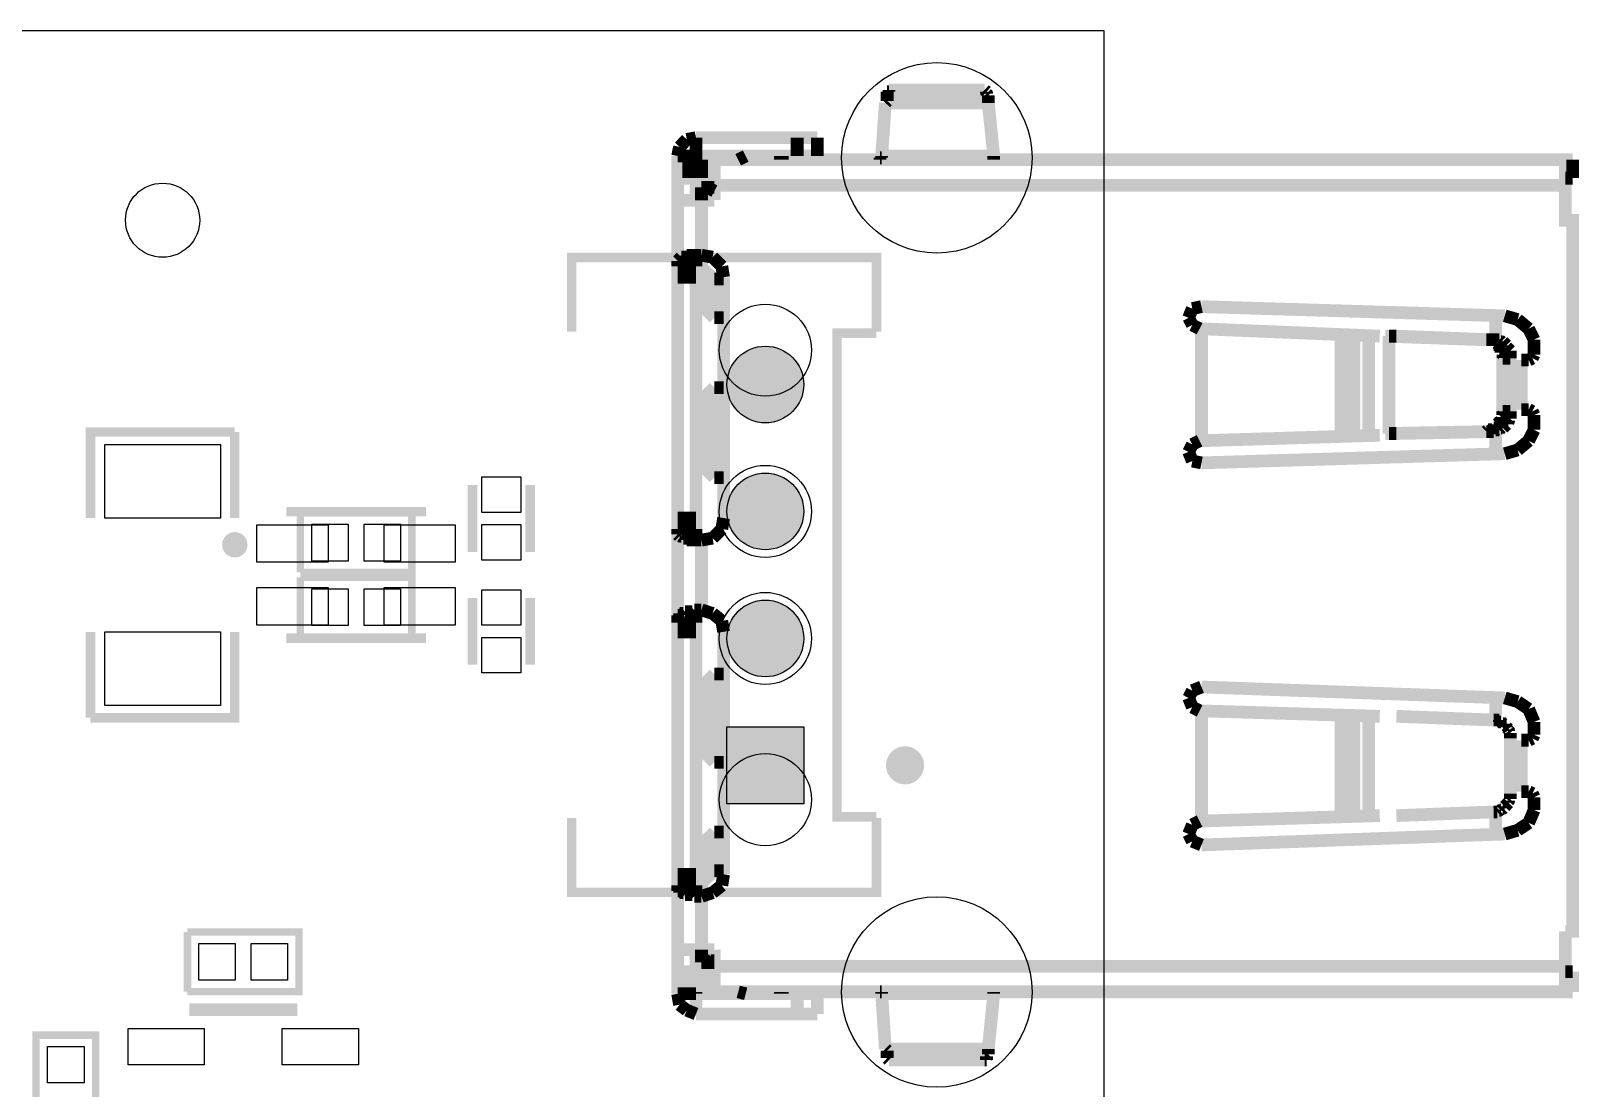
# Model space of a CAD drawing. Extents: x 0 to 145, y 0 to 99.
# Drawn here: x 121.12 to 145.5, y 81.32 to 97.98 of the extents above; entities that cross this region are included whole.
import ezdxf

# ---------------------------------------------------------------- set-up
doc = ezdxf.new("R2010")
doc.units = 0
doc.header["$MEASUREMENT"] = 0
doc.layers.get('0').update_dxf_attribs({"linetype": 'CONTINUOUS'})
for name, color, linetype in [('OUTLINE', 7, 'CONTINUOUS'), ('SILKSCREEN_TOP', 7, 'CONTINUOUS'), ('SOLDERMASK_BOTTOM', 231, 'CONTINUOUS'), ('SOLDERMASK_TOP', 94, 'CONTINUOUS')]:
    doc.layers.add(name, color=color, linetype=linetype)

msp = doc.modelspace()

# ---------------------------------------------------------------- hatches: boundary and pattern name
at = {"linetype": 'Continuous'}
h = msp.add_hatch(color=256, dxfattribs=at)
h.set_gradient(color1=(0, 255, 255), color2=(0, 255, 255), tint=1)
edge = h.paths.add_edge_path()
edge.add_arc((132.68198, 92.40774), 0.60452, 0, 360)
edge = h.paths.add_edge_path()
edge.add_arc((132.68198, 90.40876), 0.60452, 0, 360)
edge = h.paths.add_edge_path()
edge.add_arc((132.68198, 88.40724), 0.60452, 0, 360)
h.paths.add_polyline_path([(132.07746, 85.80374), (132.07746, 87.01278), (133.2865, 87.01278), (133.2865, 85.80374)])
edge = h.paths.add_edge_path()
edge.add_arc((132.68198, 73.89876), 0.60452, 0, 360)
edge = h.paths.add_edge_path()
edge.add_arc((132.68198, 75.89774), 0.60452, 0, 360)
edge = h.paths.add_edge_path()
edge.add_arc((132.68198, 71.89724), 0.60452, 0, 360)
h.paths.add_polyline_path([(132.07746, 69.29374), (132.07746, 70.50278), (133.2865, 70.50278), (133.2865, 69.29374)])
edge = h.paths.add_edge_path()
edge.add_arc((132.68198, 59.38774), 0.60452, 0, 360)
h.paths.add_polyline_path([(132.07746, 52.78374), (132.07746, 53.99278), (133.2865, 53.99278), (133.2865, 52.78374)])

# ---------------------------------------------------------------- linework, layer by layer
at = {"layer": 'OUTLINE'}
msp.add_lwpolyline([(0.01778, 97.97796), (0.01778, -0.02286), (138.01852, -0.02286), (138.01852, 97.97796)], close=True, dxfattribs=at)
at = {"layer": 'SILKSCREEN_TOP'}
for points, const_width in [([(134.59968, 97.02038), (134.59968, 96.8756)], 0.20066), ([(134.63016, 97.02038), (134.59968, 97.02038)], 0.20066), ([(136.13638, 97.04832), (134.63016, 97.04832)], 0.20066), ([(134.63016, 97.04832), (134.63016, 97.02038)], 0.20066), ([(136.16432, 97.02038), (136.13384, 97.04832)], 0.20066), ([(136.16432, 96.9899), (136.16432, 97.02038)], 0.20066), ([(136.19226, 96.96196), (136.16432, 96.9899)], 0.20066), ([(136.19226, 96.84512), (136.19226, 96.96196)], 0.20066), ([(134.51332, 96.00692), (134.57174, 96.84512)], 0.20066), ([(134.59968, 96.8756), (134.57174, 96.84512)], 0.20066), ([(134.57174, 96.84512), (136.19226, 96.84512)], 0.20066), ([(136.27862, 96.00692), (136.19226, 96.84512)], 0.20066), ([(131.445, 96.26854), (131.3307, 96.1517)], 0.20066), ([(131.58978, 96.29648), (131.445, 96.26854)], 0.20066), ([(133.49986, 96.29648), (131.58978, 96.29648)], 0.20066), ([(131.58978, 96.29648), (131.58978, 96.00692)], 0.20066), ([(133.18236, 96.00692), (133.18236, 96.29648)], 0.20066), ([(133.49986, 96.00692), (133.49986, 96.29648)], 0.20066), ([(131.3307, 96.1517), (131.30022, 96.00692)], 0.20066), ([(131.30022, 96.00692), (131.30022, 82.80908)], 0.20066), ([(131.30022, 96.00692), (131.58978, 96.00692)], 0.20066), ([(145.39468, 95.9485), (131.30022, 95.9485)], 0.20066), ([(131.47548, 95.9485), (131.47548, 95.65894)], 0.20066), ([(133.49986, 96.00692), (131.58978, 96.00692)], 0.20066), ([(131.58978, 96.00692), (131.58978, 95.9485)], 0.20066), ([(131.67614, 95.65894), (131.67614, 95.9485)], 0.20066), ([(131.87934, 95.9485), (131.87934, 95.3135)], 0.20066), ([(132.25526, 95.9485), (132.3721, 96.00692)], 0.20066), ([(132.92074, 95.9485), (132.92074, 96.00692)], 0.20066), ([(132.95122, 95.9485), (132.95122, 96.00692)], 0.20066), ([(134.48538, 95.97898), (134.48538, 95.9485)], 0.20066), ([(134.51332, 95.97898), (134.48538, 95.97898)], 0.20066), ([(134.51332, 96.00692), (136.27862, 96.00692)], 0.20066), ([(134.51332, 96.00692), (134.51332, 95.97898)], 0.20066), ([(136.27862, 95.9485), (136.27862, 96.00692)], 0.20066), ([(145.28038, 83.7946), (145.39468, 83.7946), (145.39468, 94.99346), (145.28038, 94.99346), (145.28038, 95.9485)], 0.20066), ([(145.39468, 95.9485), (145.39468, 95.65894)], 0.20066), ([(131.30022, 95.65894), (131.87934, 95.65894)], 0.20066), ([(131.58978, 95.65894), (131.58978, 95.3135)], 0.20066), ([(131.67614, 95.31096), (131.67614, 95.51416)], 0.20066), ([(131.67614, 95.51416), (131.87934, 95.51416)], 0.20066), ([(131.82092, 95.48622), (131.67614, 95.51416)], 0.20066), ([(131.87934, 95.45574), (131.82092, 95.48622)], 0.20066), ([(131.87934, 95.54464), (145.28038, 95.54464)], 0.20066), ([(145.28038, 95.65894), (145.39468, 95.65894)], 0.20066), ([(131.30022, 95.31096), (131.87934, 95.31096)], 0.20066), ([(131.67614, 95.31096), (131.67614, 94.44482)], 0.20066), ([(134.43204, 93.23832), (134.43204, 94.40926), (129.63144, 94.40926), (129.63144, 93.23832)], 0.14986), ([(131.30022, 94.35592), (131.35864, 94.41434)], 0.20066), ([(131.30022, 94.26956), (131.30022, 94.35592)], 0.20066), ([(131.58978, 94.26956), (131.30022, 94.26956)], 0.20066), ([(131.35864, 94.41434), (131.445, 94.41434)], 0.20066), ([(131.445, 94.44482), (131.67614, 94.44482)], 0.20066), ([(131.445, 94.41434), (131.445, 94.44482)], 0.20066), ([(131.58978, 94.3864), (131.62026, 94.41434)], 0.20066), ([(131.58978, 94.26956), (131.58978, 94.3864)], 0.20066), ([(131.58978, 94.26956), (131.58978, 90.1319)], 0.20066), ([(131.62026, 94.44482), (131.67614, 94.44482)], 0.20066), ([(131.62026, 94.41434), (131.62026, 94.44482)], 0.20066), ([(131.67614, 93.6625), (131.67614, 94.44482)], 0.20066), ([(131.8514, 94.41434), (131.67614, 94.44482)], 0.20066), ([(131.87934, 94.0689), (131.67614, 94.24162)], 0.20066), ([(131.99618, 94.26956), (131.8514, 94.41434)], 0.20066), ([(132.02412, 94.09684), (131.99618, 94.26956)], 0.20066), ([(131.30022, 94.09684), (131.58978, 94.09684)], 0.20066), ([(131.87934, 94.0689), (131.87934, 93.4593)], 0.20066), ([(132.02412, 94.0689), (131.87934, 94.0689)], 0.20066), ([(132.02412, 90.30462), (132.02412, 94.09684)], 0.20066), ([(131.87934, 93.4593), (131.67614, 93.6625)], 0.20066), ([(139.40536, 93.60408), (139.34694, 93.4593)], 0.20066), ([(139.55014, 93.63456), (139.40536, 93.60408)], 0.20066), ([(144.32534, 93.48978), (139.55014, 93.63456)], 0.20066), ([(131.87934, 93.4593), (132.02412, 93.4593)], 0.20066), ([(139.34694, 93.4593), (139.40536, 93.345)], 0.20066), ([(139.40536, 93.345), (139.51966, 93.28658)], 0.20066), ([(139.51966, 93.28658), (142.35684, 93.16974)], 0.20066), ([(139.55014, 91.52128), (139.55014, 93.28658)], 0.20066), ([(144.18056, 93.48978), (144.18056, 93.11386)], 0.20066), ([(144.52854, 93.43136), (144.32534, 93.48978)], 0.20066), ([(144.70126, 93.28658), (144.52854, 93.43136)], 0.20066), ([(144.78762, 93.11386), (144.70126, 93.28658)], 0.20066), ([(134.43204, 93.218), (133.80974, 93.218), (133.80974, 85.598), (134.43204, 85.598)], 0.14986), ([(141.74978, 91.60764), (141.74978, 93.20022)], 0.20066), ([(141.95298, 91.60764), (141.95298, 93.20022)], 0.20066), ([(142.18412, 91.60764), (142.18412, 93.20022)], 0.20066), ([(142.4432, 93.16974), (144.03578, 93.11132)], 0.20066), ([(142.50162, 91.63558), (142.50162, 93.16974)], 0.20066), ([(142.50162, 93.16974), (142.61846, 93.16974)], 0.20066), ([(142.61846, 93.16974), (144.15262, 93.11132)], 0.20066), ([(144.03578, 93.11386), (144.12214, 93.11386)], 0.20066), ([(144.15262, 93.11386), (144.03578, 93.11386)], 0.20066), ([(144.12214, 93.11386), (144.15262, 93.08338)], 0.20066), ([(144.23898, 93.11132), (144.15262, 93.11132)], 0.20066), ([(144.15262, 93.08338), (144.18056, 93.08338)], 0.20066), ([(144.18056, 93.08338), (144.18056, 93.05544)], 0.20066), ([(144.18056, 93.05544), (144.2085, 93.05544)], 0.20066), ([(144.2085, 93.05544), (144.2085, 93.02496)], 0.20066), ([(144.2085, 93.02496), (144.23898, 92.99702)], 0.20066), ([(144.26692, 93.08338), (144.23898, 93.11132)], 0.20066), ([(144.29486, 93.08338), (144.26692, 93.08338)], 0.20066), ([(144.35328, 93.02496), (144.29486, 93.08338)], 0.20066), ([(144.35328, 92.99702), (144.35328, 93.02496)], 0.20066), ([(144.78762, 92.88018), (144.78762, 93.11386)], 0.20066), ([(144.23898, 92.99702), (144.23898, 92.96908)], 0.20066), ([(144.23898, 92.96908), (144.26692, 92.96908)], 0.20066), ([(144.26692, 92.96908), (144.26692, 92.91066)], 0.20066), ([(144.26692, 92.91066), (144.2974, 92.88018)], 0.20066), ([(144.29486, 91.98356), (144.29486, 92.8243)], 0.20066), ([(144.4117, 92.82176), (144.29486, 92.82176)], 0.20066), ([(144.2974, 92.88018), (144.2974, 92.8243)], 0.20066), ([(144.4117, 92.9386), (144.35328, 92.99702)], 0.20066), ([(144.4117, 92.82176), (144.4117, 92.9386)], 0.20066), ([(144.4117, 91.98356), (144.4117, 92.8243)], 0.20066), ([(144.58696, 92.79382), (144.58696, 92.0115)], 0.20066), ([(144.58696, 92.79382), (144.70126, 92.79382)], 0.20066), ([(144.70126, 92.79382), (144.75968, 92.82176)], 0.20066), ([(144.75968, 92.82176), (144.78762, 92.88018)], 0.20066), ([(131.67614, 92.15882), (131.87934, 92.35948)], 0.20066), ([(131.87934, 92.35948), (131.87934, 90.94216)], 0.20066), ([(131.87934, 92.35948), (132.02412, 92.35948)], 0.20066), ([(131.67614, 92.15628), (131.67614, 91.14536)], 0.20066), ([(144.26692, 91.83878), (144.2085, 91.78036)], 0.20066), ([(144.29486, 91.92514), (144.26692, 91.8972)], 0.20066), ([(144.26692, 91.8972), (144.26692, 91.83878)], 0.20066), ([(144.4117, 91.98356), (144.29486, 91.98356)], 0.20066), ([(144.29486, 91.98356), (144.29486, 91.92514)], 0.20066), ([(144.35328, 91.78036), (144.35328, 91.81084)], 0.20066), ([(144.35328, 91.81084), (144.38376, 91.81084)], 0.20066), ([(144.38376, 91.83878), (144.4117, 91.86926)], 0.20066), ([(144.38376, 91.81084), (144.38376, 91.83878)], 0.20066), ([(144.4117, 91.86926), (144.4117, 91.98356)], 0.20066), ([(144.58696, 92.0115), (144.70126, 92.0115)], 0.20066), ([(144.75968, 91.98356), (144.70126, 92.0115)], 0.20066), ([(144.78762, 91.92514), (144.75968, 91.98356)], 0.20066), ([(144.78762, 91.694), (144.78762, 91.92514)], 0.20066), ([(122.05462, 90.30716), (122.05462, 91.65844), (124.32538, 91.65844)], 0.14986), ([(124.32538, 90.30716), (124.32538, 91.65844)], 0.14986), ([(142.35684, 91.60764), (139.51966, 91.52128)], 0.20066), ([(142.4432, 91.63558), (144.03578, 91.66606)], 0.20066), ([(142.50162, 91.63558), (142.61846, 91.63558)], 0.20066), ([(142.61846, 91.63558), (144.15262, 91.66606)], 0.20066), ([(144.06372, 91.694), (144.03578, 91.66606)], 0.20066), ([(144.15262, 91.66606), (144.03578, 91.66606)], 0.20066), ([(144.12214, 91.694), (144.06372, 91.694)], 0.20066), ([(144.15262, 91.72448), (144.12214, 91.694)], 0.20066), ([(144.18056, 91.72448), (144.15262, 91.72448)], 0.20066), ([(144.15262, 91.66606), (144.18056, 91.694)], 0.20066), ([(144.18056, 91.75242), (144.18056, 91.72448)], 0.20066), ([(144.2085, 91.75242), (144.18056, 91.75242)], 0.20066), ([(144.18056, 91.694), (144.18056, 91.31808)], 0.20066), ([(144.18056, 91.694), (144.23898, 91.694)], 0.20066), ([(144.2085, 91.78036), (144.2085, 91.75242)], 0.20066), ([(144.23898, 91.694), (144.26692, 91.72448)], 0.20066), ([(144.26692, 91.72448), (144.29486, 91.72448)], 0.20066), ([(144.29486, 91.72448), (144.35328, 91.78036)], 0.20066), ([(144.70126, 91.52128), (144.78762, 91.694)], 0.20066), ([(139.40536, 91.46286), (139.34694, 91.34602)], 0.20066), ([(139.34694, 91.34602), (139.40536, 91.20124)], 0.20066), ([(139.51966, 91.52128), (139.40536, 91.46286)], 0.20066), ([(139.55014, 91.1733), (144.32534, 91.31808)], 0.20066), ([(144.32534, 91.31808), (144.52854, 91.3765)], 0.20066), ([(144.52854, 91.3765), (144.70126, 91.52128)], 0.20066), ([(131.67614, 91.14536), (131.87934, 90.94216)], 0.20066), ([(139.40536, 91.20124), (139.55014, 91.1733)], 0.20066), ([(131.87934, 90.94216), (132.02412, 90.94216)], 0.20066), ([(128.07188, 89.77122), (128.07188, 90.82278)], 0.1524), ([(128.97612, 89.77122), (128.97612, 90.82278)], 0.1524), ([(125.13818, 90.40368), (127.33782, 90.40368)], 0.14986), ([(125.35916, 90.3859), (125.35916, 89.4461)], 0.11938), ([(125.35916, 90.3859), (127.11684, 90.3859), (127.11684, 89.4461), (125.35916, 89.4461)], 0.11938), ([(131.30022, 90.30462), (131.58978, 90.30462)], 0.20066), ([(131.30022, 90.1319), (131.58978, 90.1319)], 0.20066), ([(131.30022, 90.04554), (131.30022, 90.1319)], 0.20066), ([(131.58978, 90.01506), (131.58978, 90.1319)], 0.20066), ([(131.8514, 89.98712), (131.99618, 90.1319)], 0.20066), ([(131.99618, 90.1319), (132.02412, 90.30462)], 0.20066), ([(131.3307, 90.01506), (131.30022, 90.04554)], 0.20066), ([(131.35864, 90.01506), (131.3307, 90.01506)], 0.20066), ([(131.38912, 89.98712), (131.35864, 90.01506)], 0.20066), ([(131.445, 89.98712), (131.38912, 89.98712)], 0.20066), ([(131.445, 89.95664), (131.445, 89.98712)], 0.20066), ([(131.67614, 89.95664), (131.445, 89.95664)], 0.20066), ([(131.62026, 89.98712), (131.58978, 90.01506)], 0.20066), ([(131.62026, 89.95664), (131.62026, 89.98712)], 0.20066), ([(131.67614, 89.95664), (131.62026, 89.95664)], 0.20066), ([(131.67614, 89.95664), (131.8514, 89.98712)], 0.20066), ([(131.67614, 89.95664), (131.67614, 88.85682)], 0.20066), ([(125.35916, 89.3699), (125.35916, 88.4301)], 0.11938), ([(125.35916, 89.3699), (127.11684, 89.3699), (127.11684, 88.4301), (125.35916, 88.4301)], 0.11938), ([(128.07188, 89.04478), (128.07188, 87.99322)], 0.1524), ([(128.97612, 89.04478), (128.97612, 87.99322)], 0.1524), ([(131.30022, 88.77046), (131.30022, 88.65616)], 0.20066), ([(131.3307, 88.77046), (131.30022, 88.77046)], 0.20066), ([(131.30022, 88.65616), (131.58978, 88.65616)], 0.20066), ([(131.3307, 88.80094), (131.3307, 88.77046)], 0.20066), ([(131.38912, 88.80094), (131.3307, 88.80094)], 0.20066), ([(131.41706, 88.82888), (131.38912, 88.80094)], 0.20066), ([(131.5339, 88.82888), (131.41706, 88.82888)], 0.20066), ([(131.56184, 88.85682), (131.5339, 88.82888)], 0.20066), ([(131.67614, 88.85682), (131.56184, 88.85682)], 0.20066), ([(131.58978, 88.80094), (131.58978, 88.65616)], 0.20066), ([(131.62026, 88.80094), (131.58978, 88.80094)], 0.20066), ([(131.58978, 88.65616), (131.58978, 84.51596)], 0.20066), ([(131.62026, 88.82888), (131.62026, 88.80094)], 0.20066), ([(131.6482, 88.82888), (131.62026, 88.82888)], 0.20066), ([(131.67614, 88.85682), (131.6482, 88.85682)], 0.20066), ([(131.6482, 88.85682), (131.6482, 88.82888)], 0.20066), ([(131.8514, 88.80094), (131.67614, 88.85682)], 0.20066), ([(131.99618, 88.6841), (131.8514, 88.80094)], 0.20066), ([(132.02412, 88.51138), (131.99618, 88.6841)], 0.20066), ([(124.32538, 88.50884), (124.32538, 87.15756), (122.05462, 87.15756)], 0.14986), ([(122.05462, 88.50884), (122.05462, 87.15756)], 0.14986), ([(131.30022, 88.51138), (131.58978, 88.51138)], 0.20066), ([(132.02412, 88.51138), (132.02412, 84.69122)], 0.20066), ([(125.13818, 88.41232), (127.33782, 88.41232)], 0.14986), ([(131.67614, 87.6427), (131.87934, 87.8459)], 0.20066), ([(131.87934, 86.45652), (131.87934, 87.8459)], 0.20066), ([(131.87934, 87.8459), (132.02412, 87.8459)], 0.20066), ([(131.67614, 86.65972), (131.67614, 87.6427)], 0.20066), ([(139.40536, 87.58428), (139.34694, 87.46998)], 0.20066), ([(139.34694, 87.46998), (139.40536, 87.3252)], 0.20066), ([(139.55014, 87.6427), (139.40536, 87.58428)], 0.20066), ([(139.55014, 87.6427), (144.32534, 87.46998)], 0.20066), ([(144.18056, 87.46998), (144.18056, 87.122)], 0.20066), ([(144.52854, 87.41156), (144.32534, 87.46998)], 0.20066), ([(139.40536, 87.3252), (139.51966, 87.26678)], 0.20066), ([(142.35684, 87.18042), (139.51966, 87.26678)], 0.20066), ([(139.55014, 87.26678), (139.55014, 85.52942)], 0.20066), ([(141.74978, 87.20836), (141.74978, 85.58784)], 0.20066), ([(141.95298, 87.20836), (141.95298, 85.61578)], 0.20066), ([(142.18412, 87.18042), (142.18412, 85.61578)], 0.20066), ([(142.61846, 87.18042), (144.15262, 87.122)], 0.20066), ([(144.70126, 87.29472), (144.52854, 87.41156)], 0.20066), ([(144.78762, 87.09152), (144.70126, 87.29472)], 0.20066), ([(144.15262, 87.122), (144.23898, 87.122)], 0.20066), ([(144.23898, 87.122), (144.23898, 87.09152)], 0.20066), ([(144.23898, 87.09152), (144.26692, 87.09152)], 0.20066), ([(144.26692, 87.09152), (144.2974, 87.06358)], 0.20066), ([(144.2974, 87.06358), (144.32534, 87.06358)], 0.20066), ([(144.32534, 87.06358), (144.32534, 87.03564)], 0.20066), ([(144.32534, 87.03564), (144.35328, 87.03564)], 0.20066), ([(144.35328, 87.03564), (144.35328, 87.00516)], 0.20066), ([(144.35328, 87.00516), (144.38376, 86.97722)], 0.20066), ([(144.38376, 86.97722), (144.38376, 86.94928)], 0.20066), ([(144.38376, 86.94928), (144.4117, 86.9188)], 0.20066), ([(144.78762, 86.89086), (144.78762, 87.09152)], 0.20066), ([(144.4117, 86.9188), (144.4117, 86.83244)], 0.20066), ([(144.4117, 86.83244), (144.4117, 85.96376)], 0.20066), ([(144.58696, 86.8045), (144.58696, 85.99424)], 0.20066), ([(144.58696, 86.8045), (144.70126, 86.8045)], 0.20066), ([(144.70126, 86.8045), (144.75968, 86.83244)], 0.20066), ([(144.75968, 86.83244), (144.78762, 86.89086)], 0.20066), ([(131.67614, 86.65972), (131.87934, 86.45652)], 0.20066), ([(131.87934, 86.45652), (132.02412, 86.45652)], 0.20066), ([(144.4117, 85.96376), (144.4117, 85.8774)], 0.20066), ([(144.58696, 85.99424), (144.70126, 85.99424)], 0.20066), ([(144.75968, 85.96376), (144.70126, 85.99424)], 0.20066), ([(144.78762, 85.90534), (144.75968, 85.96376)], 0.20066), ([(144.29486, 85.73262), (144.26692, 85.70214)], 0.20066), ([(144.32534, 85.73262), (144.29486, 85.73262)], 0.20066), ([(144.38376, 85.81898), (144.32534, 85.76056)], 0.20066), ([(144.32534, 85.76056), (144.32534, 85.73262)], 0.20066), ([(144.4117, 85.8774), (144.38376, 85.84946)], 0.20066), ([(144.38376, 85.84946), (144.38376, 85.81898)], 0.20066), ([(144.78762, 85.70468), (144.78762, 85.90534)], 0.20066), ([(129.63144, 85.57768), (129.63144, 84.40674), (134.43204, 84.40674), (134.43204, 85.57768)], 0.14986), ([(139.40536, 85.471), (139.34694, 85.32622)], 0.20066), ([(139.51966, 85.52942), (139.40536, 85.471)], 0.20066), ([(142.35684, 85.61578), (139.51966, 85.52942)], 0.20066), ([(142.61846, 85.61578), (144.15262, 85.6742)], 0.20066), ([(144.2085, 85.6742), (144.15262, 85.6742)], 0.20066), ([(144.18056, 85.6742), (144.18056, 85.32622)], 0.20066), ([(144.23898, 85.70214), (144.2085, 85.6742)], 0.20066), ([(144.26692, 85.70214), (144.23898, 85.70214)], 0.20066), ([(144.52854, 85.38464), (144.70126, 85.50148)], 0.20066), ([(144.70126, 85.50148), (144.78762, 85.70468)], 0.20066), ([(131.87934, 85.3567), (131.67614, 85.1535)], 0.20066), ([(131.87934, 84.74964), (131.87934, 85.3567)], 0.20066), ([(131.87934, 85.3567), (132.02412, 85.3567)], 0.20066), ([(139.34694, 85.32622), (139.40536, 85.21192)], 0.20066), ([(144.32534, 85.32622), (139.55014, 85.1535)], 0.20066), ([(144.32534, 85.32622), (144.52854, 85.38464)], 0.20066), ([(131.67868, 85.1535), (131.67868, 84.34324)], 0.20066), ([(139.40536, 85.21192), (139.55014, 85.1535)], 0.20066), ([(131.87934, 84.74964), (131.67614, 84.54644)], 0.20066), ([(132.02412, 84.74964), (131.87934, 84.74964)], 0.20066), ([(131.30022, 84.69122), (131.58978, 84.69122)], 0.20066), ([(131.30022, 84.51596), (131.58978, 84.51596)], 0.20066), ([(131.30022, 84.51596), (131.30022, 84.4296)], 0.20066), ([(131.58978, 84.51596), (131.58978, 84.40166)], 0.20066), ([(131.8514, 84.40166), (131.99618, 84.51596)], 0.20066), ([(131.99618, 84.51596), (132.02412, 84.69122)], 0.20066), ([(131.30022, 84.4296), (131.3307, 84.4296)], 0.20066), ([(131.3307, 84.4296), (131.3307, 84.40166)], 0.20066), ([(131.3307, 84.40166), (131.38912, 84.40166)], 0.20066), ([(131.38912, 84.40166), (131.41706, 84.37118)], 0.20066), ([(131.41706, 84.37118), (131.5339, 84.37118)], 0.20066), ([(131.5339, 84.37118), (131.56184, 84.34324)], 0.20066), ([(131.56184, 84.34324), (131.67614, 84.34324)], 0.20066), ([(131.58978, 84.40166), (131.62026, 84.40166)], 0.20066), ([(131.62026, 84.40166), (131.62026, 84.37118)], 0.20066), ([(131.62026, 84.37118), (131.6482, 84.37118)], 0.20066), ([(131.6482, 84.37118), (131.6482, 84.34324)], 0.20066), ([(131.6482, 84.34324), (131.67614, 84.34324)], 0.20066), ([(131.67614, 84.34324), (131.67614, 83.5025)], 0.20066), ([(131.67868, 84.34324), (131.8514, 84.40166)], 0.20066), ([(145.28038, 82.83956), (145.28038, 83.7946)], 0.20066), ([(123.58116, 83.7819), (123.58116, 82.8421)], 0.11938), ([(123.58116, 83.7819), (125.33884, 83.7819), (125.33884, 82.8421), (123.58116, 82.8421)], 0.11938), ([(131.30022, 83.50504), (131.87934, 83.50504)], 0.20066), ([(131.58978, 83.15706), (131.58978, 83.50504)], 0.20066), ([(131.67614, 83.50504), (131.67614, 83.30184)], 0.20066), ([(131.82092, 83.32978), (131.67614, 83.30184)], 0.20066), ([(131.67614, 83.30184), (131.87934, 83.30184)], 0.20066), ([(131.87934, 83.32978), (131.82092, 83.32978)], 0.20066), ([(131.87934, 82.83956), (131.87934, 83.5025)], 0.20066), ([(131.87934, 83.15706), (131.30022, 83.15706)], 0.20066), ([(131.47548, 83.15706), (131.47548, 82.83956)], 0.20066), ([(131.67614, 82.83956), (131.67614, 83.15706)], 0.20066), ([(131.87934, 83.24342), (145.28038, 83.24342)], 0.20066), ([(145.28038, 83.15706), (145.39468, 83.15706)], 0.20066), ([(145.39468, 82.83956), (145.39468, 83.15706)], 0.20066), ([(131.30022, 82.83956), (145.39468, 82.83956)], 0.20066), ([(131.30022, 82.80908), (131.58978, 82.80908)], 0.20066), ([(131.30022, 82.80908), (131.3307, 82.63636)], 0.20066), ([(131.58978, 82.80908), (131.58978, 82.83956)], 0.20066), ([(133.49986, 82.80908), (131.58978, 82.80908)], 0.20066), ([(131.58978, 82.49158), (131.58978, 82.80908)], 0.20066), ([(132.25526, 82.83956), (132.3721, 82.80908)], 0.20066), ([(132.92074, 82.83956), (132.92074, 82.80908)], 0.20066), ([(132.95122, 82.83956), (132.95122, 82.80908)], 0.20066), ([(133.18236, 82.80908), (133.18236, 82.49158)], 0.20066), ([(133.49986, 82.80908), (133.49986, 82.49158)], 0.20066), ([(134.51332, 82.83956), (134.48538, 82.83956)], 0.20066), ([(134.51332, 82.80908), (134.51332, 82.83956)], 0.20066), ([(134.51332, 82.80908), (136.27862, 82.80908)], 0.20066), ([(134.51332, 82.80908), (134.57174, 81.9404)], 0.20066), ([(136.27862, 82.80908), (136.19226, 81.9404)], 0.20066), ([(136.27862, 82.83956), (136.27862, 82.80908)], 0.20066), ([(125.3109, 82.56016), (123.6091, 82.56016)], 0.20066), ([(131.3307, 82.63636), (131.445, 82.55)], 0.20066), ([(131.445, 82.55), (131.58978, 82.49158)], 0.20066), ([(133.49986, 82.49158), (131.58978, 82.49158)], 0.20066), ([(121.1961, 80.40116), (121.1961, 82.15884), (122.1359, 82.15884), (122.1359, 80.40116)], 0.11938), ([(134.57174, 81.9404), (136.19226, 81.9404)], 0.20066), ([(134.59968, 81.91246), (134.57174, 81.9404)], 0.20066), ([(134.59968, 81.79562), (134.59968, 81.91246)], 0.20066), ([(136.19226, 81.85404), (136.16432, 81.8261)], 0.20066), ([(136.16432, 81.8261), (136.16432, 81.76768)], 0.20066), ([(136.19226, 81.9404), (136.19226, 81.85404)], 0.20066), ([(134.63016, 81.76768), (134.59968, 81.79562)], 0.20066), ([(136.13384, 81.76768), (134.63016, 81.76768)], 0.20066), ([(136.16432, 81.76768), (136.13384, 81.76768)], 0.20066)]:
    msp.add_lwpolyline(points, dxfattribs=dict(at, const_width=const_width))
for points, const_width in [([(124.42698, 89.88298, 1.000202), (124.22886, 89.88298, 0.999798), (124.42698, 89.88298)], 0.20066), ([(135.03148, 86.40826, 0.998267), (134.73176, 86.40826, 1.001736), (135.03148, 86.40826)], 0.29972)]:
    msp.add_lwpolyline(points, format="xyb", dxfattribs=dict(at, const_width=const_width))
at = {"layer": 'SOLDERMASK_BOTTOM'}
msp.add_lwpolyline([(132.07746, 85.80374), (132.07746, 87.01278), (133.2865, 87.01278), (133.2865, 85.80374)], close=True, dxfattribs=at)
for centre, radius in [((135.382, 95.97898), 1.49987), ((132.68198, 92.94876), 0.72517), ((132.68198, 92.40774), 0.60452), ((132.68198, 90.40876), 0.72517), ((132.68198, 90.40876), 0.60452), ((132.68198, 88.40724), 0.72517), ((132.68198, 88.40724), 0.60452), ((132.68198, 85.86724), 0.72517), ((135.382, 82.83702), 1.49987)]:
    msp.add_circle(centre, radius, dxfattribs=at)
at = {"layer": 'SOLDERMASK_TOP'}
for points in [[(124.10059, 90.30335), (122.27941, 90.30335), (122.27941, 91.46413), (124.10059, 91.46413)], [(128.8288, 90.39352), (128.2192, 90.39352), (128.2192, 90.95232), (128.8288, 90.95232)], [(124.6759, 89.60866), (124.6759, 90.19794), (125.79604, 90.19794), (125.79604, 89.60866)], [(126.11354, 90.20556), (126.11354, 89.62644), (125.5395, 89.62644), (125.5395, 90.20556)], [(126.36246, 89.62644), (126.36246, 90.20556), (126.9365, 90.20556), (126.9365, 89.62644)], [(126.67742, 89.60866), (126.67742, 90.19794), (127.79756, 90.19794), (127.79756, 89.60866)], [(128.8288, 89.64168), (128.2192, 89.64168), (128.2192, 90.20048), (128.8288, 90.20048)], [(124.6759, 88.61806), (124.6759, 89.20734), (125.79604, 89.20734), (125.79604, 88.61806)], [(126.11354, 89.18956), (126.11354, 88.61044), (125.5395, 88.61044), (125.5395, 89.18956)], [(126.36246, 88.61044), (126.36246, 89.18956), (126.9365, 89.18956), (126.9365, 88.61044)], [(126.67742, 88.61806), (126.67742, 89.20734), (127.79756, 89.20734), (127.79756, 88.61806)], [(128.2192, 89.17432), (128.8288, 89.17432), (128.8288, 88.61552), (128.2192, 88.61552)], [(124.10059, 87.35187), (122.27941, 87.35187), (122.27941, 88.51265), (124.10059, 88.51265)], [(128.2192, 88.42248), (128.8288, 88.42248), (128.8288, 87.86368), (128.2192, 87.86368)], [(132.07746, 85.80374), (132.07746, 87.01278), (133.2865, 87.01278), (133.2865, 85.80374)], [(124.33554, 83.60156), (124.33554, 83.02244), (123.7615, 83.02244), (123.7615, 83.60156)], [(124.58446, 83.02244), (124.58446, 83.60156), (125.1585, 83.60156), (125.1585, 83.02244)], [(123.84532, 82.26044), (123.84532, 81.69148), (122.64644, 81.69148), (122.64644, 82.26044)], [(126.27356, 82.26044), (126.27356, 81.69148), (125.07468, 81.69148), (125.07468, 82.26044)], [(121.95556, 81.40446), (121.37644, 81.40446), (121.37644, 81.9785), (121.95556, 81.9785)]]:
    msp.add_lwpolyline(points, close=True, dxfattribs=at)
for centre, radius in [((135.382, 95.97898), 1.49987), ((123.19, 94.996), 0.5842), ((132.68198, 92.94876), 0.72517), ((132.68198, 92.40774), 0.60452), ((132.68198, 90.40876), 0.72517), ((132.68198, 90.40876), 0.60452), ((132.68198, 88.40724), 0.72517), ((132.68198, 88.40724), 0.60452), ((132.68198, 85.86724), 0.72517), ((135.382, 82.83702), 1.49987)]:
    msp.add_circle(centre, radius, dxfattribs=at)

doc.saveas('drawing.dxf')
